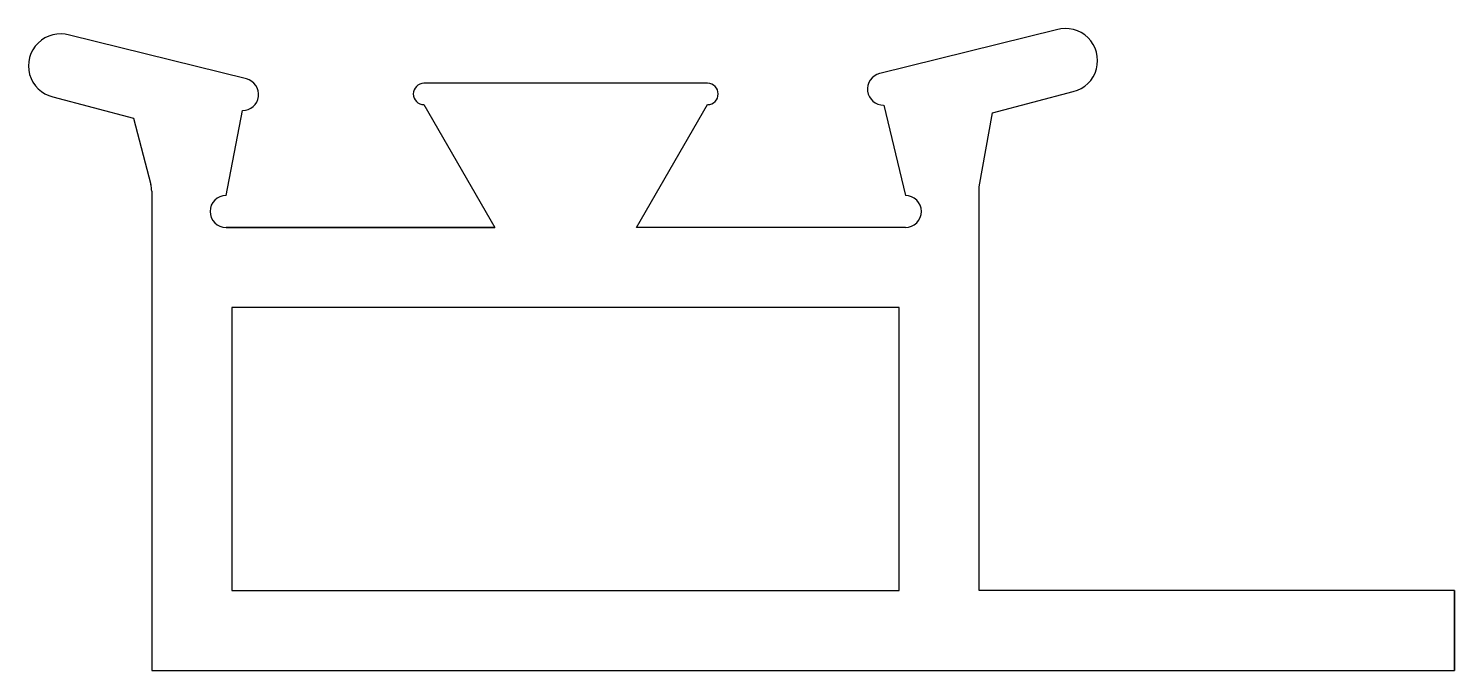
# Model space of a CAD drawing. Extents: x 164.3 to 191, y 225 to 237.
import ezdxf

# ---------------------------------------------------------------- set-up
doc = ezdxf.new("R2010")
doc.units = 0
doc.layers.get('0').update_dxf_attribs({"linetype": 'CONTINUOUS'})

msp = doc.modelspace()

# ---------------------------------------------------------------- linework, layer by layer
for p, q in [((168.379, 236.083), (165.065, 236.905)), ((183.553, 237.005), (180.239, 236.183)), ((174.359, 236.002), (171.703, 236.002)), ((177.015, 236.002), (174.359, 236.002)), ((182.355, 235.45), (183.866, 235.846)), ((164.752, 235.746), (166.263, 235.35)), ((171.703, 235.602), (173.031, 233.302)), ((175.687, 233.302), (177.015, 235.602)), ((180.314, 235.592), (180.72, 233.902)), ((166.263, 235.35), (166.588, 234.109)), ((167.998, 233.902), (168.304, 235.492)), ((182.105, 234.063), (182.355, 235.45)), ((166.605, 233.983), (166.605, 225.002)), ((182.105, 226.502), (182.105, 234.063)), ((173.031, 233.302), (167.998, 233.302)), ((167.998, 233.302), (173.031, 233.302)), ((173.031, 233.302), (167.998, 233.302)), ((180.72, 233.302), (175.687, 233.302)), ((180.605, 231.802), (168.105, 231.802)), ((168.105, 231.802), (168.105, 226.502)), ((180.605, 226.502), (180.605, 231.802)), ((168.105, 226.502), (180.605, 226.502)), ((191.005, 226.502), (182.105, 226.502)), ((191.005, 226.502), (191.005, 225.002)), ((191.005, 225.002), (191.005, 226.502)), ((191.005, 225.002), (191.005, 226.502)), ((166.605, 225.002), (191.005, 225.002))]:
    msp.add_line(p, q)
for centre, radius, start, end in [((164.898, 236.328), 0.6, 73.8142, 255.982), ((183.72, 236.428), 0.6, 284.018, 106.1858), ((180.311, 235.892), 0.3, 104.018, 270.5288), ((168.307, 235.792), 0.3, 269.4712, 75.982), ((171.703, 235.802), 0.2, 90, 270), ((177.015, 235.802), 0.2, 270, 90), ((166.105, 233.983), 0.5, 0, 14.6911), ((167.998, 233.602), 0.3, 90, 270), ((180.72, 233.602), 0.3, 270, 90)]:
    msp.add_arc(centre, radius, start, end)

doc.saveas('drawing.dxf')
